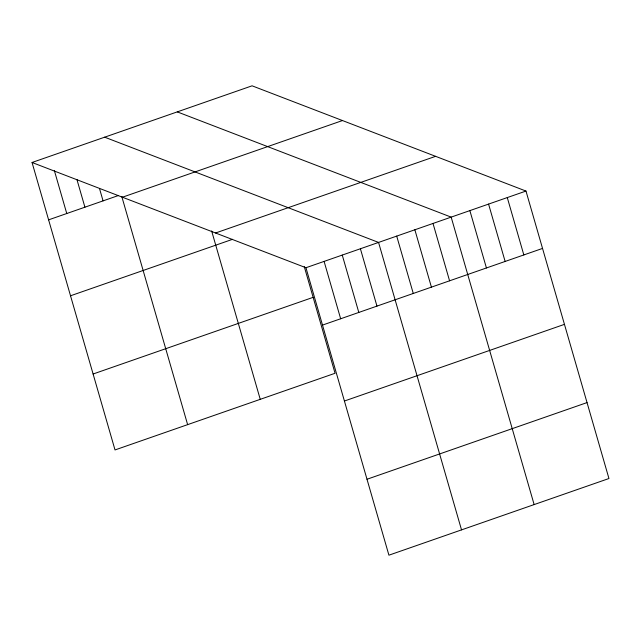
<?xml version="1.0" encoding="UTF-8"?>
<svg xmlns="http://www.w3.org/2000/svg" width="641" height="641" viewBox="0 0 641 641"><rect width="100%" height="100%" fill="white"/><g stroke="black" fill="none" stroke-linecap="round" stroke-linejoin="round"><path stroke-width="0.96" d="M32.05 162.485L252.081 85.814L525.981 191.058L608.95 478.515L388.919 555.186L305.941 267.73L32.05 162.485L115.019 449.942L335.059 373.27L304.267 266.608M48.604 219.847L118.497 195.497M122.439 197.212L342.47 120.548M215.56 232.995L435.592 156.332M70.526 295.781L232.579 239.309M305.941 267.73L525.981 191.058M93.105 374.007L313.137 297.344M322.503 325.091L542.534 248.42M344.417 401.018L564.457 324.354M366.997 479.252L587.036 402.588M177.277 111.887L451.168 217.123L534.137 504.579M104.659 137.182L378.559 242.426L461.528 529.883M507.279 197.572L523.833 254.942M488.57 204.094L505.132 261.456M469.869 210.609L486.431 267.97M433.012 223.453L449.573 280.814M414.863 229.774L431.417 287.136M396.707 236.104L413.269 293.466M360.402 248.748L376.964 306.118M342.254 255.078L358.808 312.439M324.098 261.4L340.651 318.761M211.634 230.944L260.246 399.343M121.766 196.442L187.629 424.638M99.475 188.446L103.065 200.873M76.912 179.472L84.916 207.195M54.341 170.498L66.76 213.525"/></g></svg>
